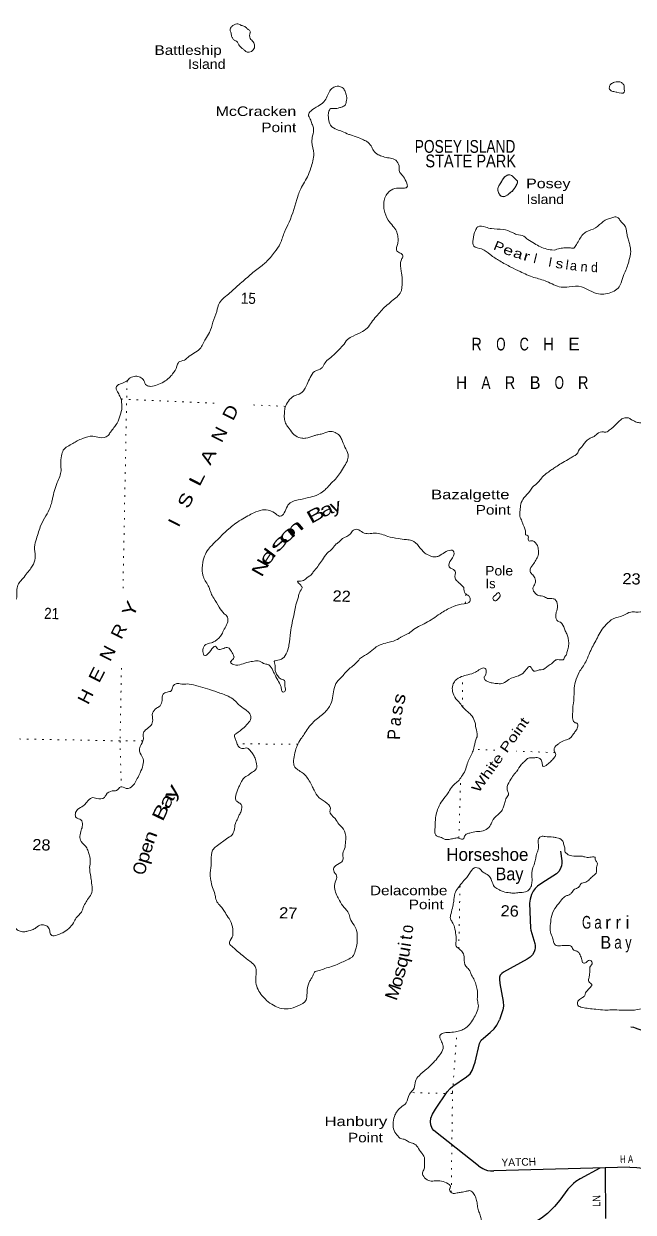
# Model space of a CAD drawing. Header units: feet. Extents: x -611393 to -485084, y 372822 to 560047.
# Drawn here: x -536465 to -526880, y 401297 to 419984 of the extents above; entities that cross this region are included whole.
import ezdxf
from ezdxf.enums import TextEntityAlignment as Align

# ---------------------------------------------------------------- set-up
doc = ezdxf.new("R2010")
doc.units = ezdxf.units.FT
doc.header["$LTSCALE"] = 80
doc.linetypes.add('DOT_DASHED', pattern=[7.7, 5, -1.2, 0.3, -1.2])
doc.linetypes.add('DOTTED', pattern=[1.5, 0.3, -1.2])
for name, color, linetype, lineweight in [('29', 7, 'Continuous', 25), ('39', 7, 'Continuous', 13), ('44', 7, 'DOT_DASHED', 13), ('7', 7, 'DOTTED', 13)]:
    doc.layers.add(name, color=color, linetype=linetype, lineweight=lineweight)
for name, color, linetype in [('30', 7, 'Continuous'), ('41', 7, 'Continuous'), ('42', 7, 'Continuous')]:
    doc.layers.add(name, color=color, linetype=linetype)

msp = doc.modelspace()

# ---------------------------------------------------------------- linework, layer by layer
at = {"layer": '29'}
for p, q in [((-529312.7, 402029.25), (-530016.02, 402581.51)), ((-526934.27, 402003.68), (-529072.44, 401946.98)), ((-527320.53, 401995.53), (-527316.96, 401200.68))]:
    msp.add_line(p, q, dxfattribs=at)
for points in [[(-528026.29, 406973.1), (-528002.33, 406825.01), (-528001.16, 406784.98), (-528007.03, 406742.66), (-528029.38, 406690.87), (-528051.72, 406655.6), (-528085.82, 406615.58), (-528316.28, 406469.7), (-528387.99, 406422.67), (-528424.45, 406389.7), (-528456.19, 406347.38), (-528480.89, 406290.88), (-528503.22, 406217.97), (-528509.11, 406159.13), (-528494.99, 405766.22), (-528490.29, 405730.91), (-528429.15, 405523.86), (-528424.44, 405490.93), (-528424.45, 405455.64), (-528429.14, 405422.7), (-528438.56, 405392.1), (-528464.42, 405345.05), (-528498.52, 405309.76), (-528546.73, 405274.46), (-528918.28, 405069.77), (-528946.5, 405048.59), (-528970.01, 405025.07), (-528984.13, 404992.12), (-528984.12, 404963.89), (-528979.42, 404893.3), (-528922.99, 404610.96), (-528920.63, 404535.67), (-528932.39, 404479.2), (-528984.13, 404323.91)], [(-530016.02, 402581.51), (-530043.52, 402615.74), (-530064.69, 402669.86), (-530069.39, 402719.27), (-530064.69, 402778.09), (-530036.47, 402836.91), (-529989.44, 402919.26), (-529806.01, 403192.19), (-529756.63, 403243.96), (-529716.65, 403276.9), (-529500.3, 403427.48), (-529446.2, 403472.18), (-529410.94, 403526.3), (-529363.91, 403658.06), (-529298.06, 403949.81), (-529269.83, 404001.58), (-529236.92, 404034.52), (-529128.75, 404123.93), (-529067.59, 404182.75), (-529025.28, 404236.86), (-528984.13, 404323.91)], [(-526635.81, 404085.85), (-526714.76, 404139.28), (-526753.57, 404159.28), (-526800.6, 404178.1), (-526845.28, 404193.4), (-526868.8, 404199.28), (-526918.18, 404207.51)], [(-526934.27, 402003.68), (-526824.11, 402000.49), (-526777.31, 401997.2), (-526730.05, 401986.37), (-526485.48, 401915.79), (-526391.41, 401892.26), (-526334.97, 401885.2), (-526269.12, 401889.91), (-526210.33, 401901.67), (-525942.24, 402009.9), (-525906.97, 402028.73), (-525883.45, 402049.9), (-525855.23, 402085.2), (-525770.57, 402240.49), (-525711.78, 402339.31), (-525695.32, 402362.84), (-525669.45, 402381.66), (-525615.36, 402414.6), (-525563.63, 402428.72), (-525518.95, 402431.07), (-525478.97, 402424.01), (-525406.07, 402393.43)], [(-529312.7, 402029.25), (-529273.35, 402000.48), (-529246.31, 401982.83), (-529213.39, 401967.54), (-529171.06, 401955.77), (-529122.85, 401948.71), (-529072.44, 401946.98)], [(-527404.13, 401987.54), (-527713.04, 401821.66), (-527781.24, 401779.3), (-527821.21, 401751.07), (-527905.87, 401661.66), (-528032.86, 401487.55), (-528117.52, 401386.37), (-528230.4, 401275.79), (-528324.46, 401202.85), (-528432.64, 401134.61)]]:
    msp.add_lwpolyline(points, dxfattribs=at)
at = {"layer": '39'}
for points in [[(-533211.07, 419861.81), (-533219.92, 419887.63), (-533211.24, 419917.8), (-533196.66, 419939.75), (-533153.66, 419969.21), (-533115.02, 419982.58), (-533054.79, 419965.15), (-533032.79, 419954.58), (-532976.68, 419933.19), (-532946.97, 419904.25), (-532909.23, 419873.13), (-532901.42, 419853.84)], [(-532901.42, 419853.84), (-532904.28, 419846.86), (-532913.85, 419798.52), (-532903.15, 419751.59), (-532879.64, 419726.56), (-532838.99, 419666.56), (-532838.77, 419607.79), (-532950.21, 419536.19), (-532993.75, 419567.91), (-533029.26, 419597.36), (-533082.1, 419655.7), (-533101.2, 419692.75), (-533130.9, 419713.92), (-533154.72, 419728.83), (-533184.05, 419762.14), (-533191.7, 419776.55), (-533203.99, 419837.72), (-533211.07, 419861.81)], [(-534925.67, 414025.6), (-534930.18, 414076.4), (-534943.4, 414107.19), (-534962.43, 414146.27), (-535002.77, 414216.39), (-535013.47, 414263.32), (-535004.83, 414281.3), (-534850.57, 414363.75), (-534790.28, 414416.64), (-534708.56, 414442.53), (-534634.14, 414428.11), (-534577.14, 414373.69), (-534534.9, 414299.46), (-534466.62, 414283.2), (-534368.79, 414306.58), (-534264.15, 414354.06), (-534179.3, 414416.33), (-534124.82, 414477.5), (-534056.36, 414599.03), (-534030.18, 414661.05), (-533938.05, 414696.76), (-533886.21, 414737.74), (-533695.92, 414873.81), (-533606.25, 415027.12), (-533546.43, 415130.68), (-533488.92, 415291.04), (-533431.09, 415461.53), (-533386.57, 415593.92), (-533223.95, 415751.1), (-533146.87, 415823.74), (-532970.23, 415976.43), (-532882.85, 416054.84), (-532717.06, 416183.55), (-532654.69, 416238.39), (-532522.57, 416390.42), (-532431.32, 416529.49), (-532365.1, 416709.86), (-532293.62, 416863.72), (-532155.72, 417270.89), (-532122.67, 417359.05), (-532004.68, 417578.37), (-531949.81, 417718.56), (-531918.16, 417827.02), (-531904.52, 417942.11), (-531933.24, 418127.38), (-531922.24, 418222.29), (-531910.37, 418345.54), (-531932.58, 418413.08), (-531958.71, 418484.8), (-531986.98, 418552.53), (-531950.76, 418612.22), (-531837.17, 418687.8), (-531746.06, 418755.96), (-531692.8, 418843.51), (-531651.67, 418931.42), (-531605.71, 418978.66), (-531536.25, 419000.87), (-531483.82, 418995.22), (-531432.32, 418959.21), (-531405.7, 418903.69), (-531390.95, 418856.64), (-531389.18, 418848.48), (-531391.97, 418757.38), (-531411.77, 418705.29), (-531467.34, 418674.55), (-531522.47, 418657.99), (-531593.46, 418652.04), (-531637.99, 418651.36), (-531670.17, 418591.55), (-531675.46, 418551.18), (-531671.25, 418490.26), (-531639.99, 418387.99), (-531538.89, 418320.08), (-531458.85, 418291.31), (-531355.04, 418245.61), (-531296.92, 418227.63), (-531178.91, 418183.52), (-531105.05, 418150.88), (-531067.21, 418131.5), (-531002.55, 418062.66), (-530966.32, 417990.64), (-530891.43, 417925.55), (-530813.47, 417894.82), (-530719.03, 417873.71), (-530634.75, 417850.89), (-530595.26, 417819.3), (-530559.65, 417727.03), (-530555.57, 417662.06), (-530511, 417597.89), (-530451.19, 417502.86), (-530439.77, 417413.35), (-530488.78, 417398.63), (-530602.09, 417398.01), (-530710.71, 417352.68), (-530765.31, 417287.46), (-530798.11, 417207.4), (-530803.54, 417096.12)], [(-527138.69, 418909.97), (-527150.82, 418910.33), (-527185, 418917.45), (-527215.19, 418922.42), (-527234.91, 418939.23), (-527250.58, 418955.92), (-527255.47, 418994.57), (-527234.08, 419032.42), (-527174.41, 419065.06), (-527123.63, 419071.62), (-527063.3, 419059.66), (-527029.99, 419024.2), (-527019.91, 418957.02), (-527023.42, 418908.49), (-527138.69, 418909.97)], [(-528788.83, 417349.07), (-528849, 417300.23), (-528896.42, 417271.27), (-528953.02, 417272.99), (-528992.14, 417316.73), (-529008.41, 417380.05), (-528992.52, 417436.3), (-528954.22, 417497.96), (-528903.29, 417575.44), (-528874.37, 417594.83), (-528847.72, 417606.18), (-528767.62, 417579.43), (-528744.17, 417552.38), (-528701.06, 417506.49), (-528719.09, 417446.24), (-528765.92, 417370.66), (-528785.82, 417346.32)], [(-530803.54, 417096.12), (-530796.57, 417059.43), (-530732.75, 416897.41), (-530658.73, 416803.98), (-530602.47, 416725.26), (-530584.55, 416649.74), (-530576.99, 416566.43), (-530584.23, 416528.15), (-530595.91, 416410.98), (-530542.33, 416376.93), (-530502.96, 416341.28), (-530516.64, 416291.04), (-530538.77, 416228.89), (-530537.21, 416147.79), (-530523.52, 416066.32), (-530511.75, 415922.09), (-530517.9, 415853.38), (-530525.83, 415792.83), (-530574.86, 415711.23), (-530657.88, 415642.83), (-530747.34, 415562.46), (-530830.54, 415487.98), (-530901.93, 415403.02), (-530979.57, 415312.16), (-531045.08, 415220.93), (-531136.37, 415146.7), (-531286.28, 415074.25), (-531372.97, 415018.11), (-531446.63, 414925.11), (-531526.05, 414842.41), (-531613.67, 414755.91), (-531698.71, 414687.56), (-531749.58, 414612.1), (-531777.09, 414572.41), (-531890.06, 414517.08), (-531959.74, 414421.92), (-532009.51, 414316.04), (-532050.34, 414238.24), (-532131.58, 414161.68), (-532211.34, 414133.71), (-532302.95, 414049.35), (-532352.29, 413957.63), (-532364.87, 413876.96), (-532365.89, 413777.7), (-532347.85, 413706.23), (-532303.47, 413635.98), (-532270.41, 413592.43), (-532188.18, 413502.8), (-532090.13, 413467.4), (-532029.43, 413467.58), (-531904.9, 413504.33), (-531857.91, 413519.12), (-531788.69, 413533.23), (-531666.11, 413572.06), (-531569.4, 413558.99), (-531500.15, 413508.26), (-531463.6, 413446.36), (-531414.58, 413329.37), (-531365.63, 413210.35), (-531372.21, 413127.47), (-531419.66, 413031.64), (-531483.52, 412928.21), (-531544.68, 412846.98), (-531628.32, 412758.33), (-531711.9, 412671.71), (-531741.07, 412644.22), (-531866.78, 412569.01), (-531985.19, 412534.1), (-532028.01, 412523.24), (-532188.93, 412487.6), (-532275, 412451.71), (-532319.12, 412398.34), (-532368.84, 412294.47), (-532431.21, 412239.63), (-532500.84, 412278.21), (-532596.37, 412329.75), (-532709.38, 412339.25), (-532848.31, 412294.84), (-532938.8, 412246.92), (-533153.29, 412113.61), (-533242.5, 412041.34), (-533354.99, 411935.33), (-533421.84, 411866.44), (-533542.86, 411746.5), (-533608.74, 411643.13), (-533649.09, 411514.66), (-533652.47, 411338.47), (-533639.87, 411287.43), (-533555.71, 411128.84), (-533520.22, 411032.52), (-533478.11, 410954.24), (-533393.45, 410811.85), (-533311.66, 410708.05), (-533262.68, 410655.91), (-533263.69, 410556.64), (-533313.1, 410462.9), (-533349.88, 410384.99)], [(-528125.28, 416423.13), (-528033.39, 416450.74), (-527950.15, 416460.37), (-527865.19, 416459.82), (-527814.66, 416458.29), (-527772.5, 416513.75), (-527723.47, 416595.34), (-527672.6, 416670.8), (-527620.77, 416711.78), (-527473.19, 416774.17), (-527408.86, 416826.93), (-527286.94, 416910.37), (-527215.39, 416934.54), (-527152.29, 416946.81), (-527108.51, 416923.19), (-527069.63, 416871.35), (-527020.59, 416821.23), (-526978.19, 416686.2), (-526966.09, 416618.96), (-526944.07, 416545.34), (-526927.98, 416475.96), (-526919.99, 416406.82), (-526946.81, 416257.68), (-526955.95, 416223.51), (-526987.1, 416131.24), (-527026.27, 416041.24), (-527070.67, 415912.9), (-527117.8, 415827.19), (-527206.57, 415769.1), (-527424.03, 415737.2), (-527568.07, 415790.2), (-527693.74, 415848.73), (-527889.98, 415848.6), (-528015.61, 415842.28), (-528241.41, 415934.24), (-528443.82, 415997.13), (-528655.53, 416086.63), (-528803.06, 416157.98), (-528978.14, 416254.48), (-529128.84, 416354.3), (-529263.69, 416443.5), (-529387.76, 416487.79), (-529396.67, 416593.43), (-529361.95, 416736.25), (-529325.91, 416789.87), (-529200.59, 416786.07), (-529110.25, 416763.06), (-528926.51, 416751.41), (-528784.3, 416704.54), (-528712.46, 416671.96), (-528598.06, 416642.15), (-528536.89, 416591.66), (-528433.58, 416529.75), (-528339.53, 416475.19), (-528133.55, 416423.69)], [(-536414.24, 405718), (-536448.98, 405706.89), (-536523.52, 405717.26), (-536551.57, 405726.22), (-536608.14, 405794.81), (-536660.97, 405853.15), (-536738.69, 405891.98), (-536788.72, 405909.71), (-536887.02, 405937.01), (-536963.02, 405965.66), (-537031.78, 406032.59), (-537072.8, 406080.44), (-537113.08, 406152.59), (-537151.4, 406222.65), (-537193.32, 406307), (-537262.02, 406375.96), (-537346.02, 406473.75), (-537414.47, 406550.8), (-537467.8, 406592.95), (-537514.21, 406663.26), (-537541.42, 406765.4), (-537561.55, 406834.91), (-537556.99, 406917.85), (-537557.31, 407039.45), (-537599.27, 407188.65), (-537642.53, 407295.33), (-537681.57, 407407.97), (-537697.47, 407483.43), (-537694.08, 407527.9), (-537680.47, 407576.12), (-537669, 407620.36), (-537606.68, 407673.18), (-537593.81, 407697.1), (-537576.03, 407749.25), (-537598.18, 407818.82), (-537626.57, 407882.5), (-537633.23, 407929.31), (-537630.6, 408081.21), (-537628.93, 408135.87), (-537624.3, 408220.84), (-537623.93, 408232.98), (-537647.29, 408328.93), (-537669.66, 408457.27), (-537663.36, 408596.9), (-537631.23, 408853.28), (-537626.95, 408992.97), (-537623.36, 409110.39), (-537639.69, 409171.68), (-537665.69, 409247.45), (-537673.69, 409316.59), (-537658.03, 409431.61), (-537622.34, 409539.96), (-537553.32, 409679.71), (-537505.25, 409795.78), (-537454.92, 409919.89), (-537452.77, 409923.88), (-537334.75, 410078.35), (-537236.79, 410105.78), (-537164.19, 410164.37), (-537103.78, 410221.3), (-536917.74, 410416.26), (-536838.74, 410551.66), (-536804.64, 410674.24), (-536794.01, 410757), (-536745.26, 410895.34), (-536594.51, 410929.26), (-536570.62, 411114.97), (-536479.11, 411262.14), (-536409.62, 411351.22), (-536352.81, 411422.45), (-536312.43, 411486.06), (-536284.2, 411614.9), (-536296.03, 411757.1), (-536265.79, 411885.87), (-536194.53, 412098.51), (-536117.18, 412246.11), (-536050.37, 412379.85), (-536025.59, 412462.18), (-536011.6, 412522.55), (-535981.48, 412647.27), (-535937.27, 412769.54), (-535899.93, 412865.68), (-535878.95, 412956.23), (-535883.81, 413061.75), (-535871.7, 413193.09), (-535842.75, 413279.35), (-535693.87, 413384.26), (-535623.79, 413426.71), (-535537.72, 413462.6), (-535378.75, 413500.33), (-535274.27, 413476.9), (-535139.75, 413509.29), (-535099.61, 413564.81), (-534998.25, 413703.58), (-534947.79, 413831.74), (-534921.96, 413948.48), (-534925.67, 414025.6)], [(-525810.1, 413011.36), (-525840.86, 412998.1), (-525869.59, 412984.79), (-525895.27, 412938.96), (-525918.93, 412893.08), (-525943.12, 412895.84), (-525981.4, 412901.05), (-526018.96, 412863.69), (-526049.8, 412781.54), (-526072.78, 412757.92), (-526078.7, 412829.03), (-526078.67, 412895.9), (-526068.35, 412968.53), (-526065.09, 413008.96), (-526068.92, 413082.03), (-526071.48, 413130.74), (-526064.36, 413164.97), (-526044.74, 413210.98), (-526031, 413263.25), (-526009.8, 413295.03), (-525983.96, 413280.06), (-525984.58, 413259.82), (-525988.46, 413199.14), (-525987.68, 413158.59), (-525986.77, 413122.09), (-525974.77, 413117.67), (-525935.37, 413148.9), (-525934.87, 413165.1), (-525929.59, 413205.46), (-525930.68, 413235.89), (-525953.82, 413273.07), (-525975, 413308.16), (-525982.59, 413324.6), (-526000.94, 413385.95), (-526019.85, 413429.08), (-526062.21, 413499.26), (-526074.63, 413556.38), (-526077.49, 413594.97), (-526097.08, 413615.82), (-526110.36, 413644.6), (-526125.91, 413665.33), (-526149.73, 413680.24), (-526175.02, 413713.43), (-526227.2, 413727.17), (-526357.68, 413694.66), (-526441.23, 413674.9), (-526506.1, 413670.79), (-526573.36, 413654.59), (-526675.82, 413677.97), (-526723.59, 413703.73), (-526782.08, 413709.56), (-526844.24, 413727.66), (-526911.97, 413762.14), (-526955.76, 413785.76), (-527014.38, 413787.54), (-527069.76, 413762.87), (-527094.63, 413743.36), (-527142.73, 413692.14), (-527257.07, 413592.26), (-527328.8, 413562.02), (-527344.85, 413566.56), (-527448.99, 413535.27), (-527513.2, 413486.56), (-527537.76, 413477.17), (-527601.78, 413434.53), (-527632.91, 413409.13), (-527670.97, 413355.58), (-527738.31, 413270.49), (-527770.43, 413212.7), (-527819.87, 413183.8), (-527873.42, 413153), (-527988.84, 413083.56), (-528077.49, 413029.51), (-528145.68, 412982.94), (-528174.6, 412963.56), (-528322.01, 412840.37), (-528374.59, 412775.09), (-528461.97, 412696.69), (-528506.27, 412637.24), (-528598.62, 412528.59), (-528648.08, 412432.83), (-528659.33, 412329.82), (-528665.36, 412265.16), (-528662.06, 412240.74), (-528630.06, 412162.77), (-528609.5, 412107.43), (-528573.16, 411972.59), (-528571.89, 411948.23), (-528535.88, 411934.98), (-528531.42, 411882.16), (-528522.19, 411853.51), (-528467.49, 411855.9), (-528459.46, 411853.64), (-528386.85, 411780.51), (-528371.08, 411701), (-528368.71, 411646.22), (-528403.4, 411570.27)], [(-533349.88, 410384.99), (-533452.27, 410278.67), (-533513.77, 410252.17), (-533622.39, 410206.83), (-533647.48, 410114.38), (-533619.14, 410048.68), (-533592.55, 410058), (-533440.85, 410189.16), (-533417.52, 410158.06), (-533320.25, 410163.21), (-533251.16, 410173.28), (-533200.34, 410114.99), (-533160.31, 410034.75), (-533158.48, 410028.62), (-533190.41, 409976.9), (-533213.51, 409949.23), (-533166.24, 409907.27), (-533038.59, 409913.53), (-532932.37, 409946.78), (-532842.88, 409962.3), (-532757.86, 409963.77), (-532672.25, 409918.62), (-532639.97, 409915.61), (-532590.3, 409885.74), (-532536.56, 409790.89), (-532498.43, 409714.76), (-532444.81, 409615.86), (-532414.89, 409535.93), (-532400.33, 409482.8), (-532368.12, 409477.77), (-532350.52, 409523.84), (-532357.24, 409568.63), (-532359.8, 409617.34), (-532366.64, 409658.07), (-532398.61, 409671.2), (-532459.97, 409715.62), (-532496.57, 409775.49), (-532513.21, 409826.66), (-532514.53, 409915.86), (-532525.48, 409954.69), (-532443.69, 409982.61), (-532352.65, 410048.74), (-532302.25, 410174.87), (-532294.95, 410215.18), (-532268.6, 410414.99), (-532243.86, 410562.17), (-532212.93, 410713.21), (-532193.54, 410817.99), (-532155.33, 410942.47), (-532137.12, 411008.79), (-532104.5, 411082.77), (-532087.09, 411122.77), (-532100.62, 411143.45), (-532141.7, 411189.28), (-532161.17, 411214.18), (-532142.79, 411219.7), (-532110.39, 411220.75), (-532067.64, 411229.58), (-532001.34, 411280.26), (-531951.72, 411315.23), (-531911.76, 411364.67), (-531840.31, 411451.67), (-531829.65, 411469.58), (-531768.36, 411554.85), (-531694.33, 411660.01), (-531648.69, 411697.12), (-531575.52, 411773.93), (-531550.28, 411805.59), (-531525.46, 411823.07), (-531450.59, 411889.7), (-531326.89, 411964.97), (-531280.63, 412022.33), (-531221.58, 412034.73), (-531132.05, 411985.4), (-531037.54, 411966.32), (-530946.28, 411973.68), (-530837.5, 411958.23), (-530739.45, 411922.83), (-530578.56, 411891.6), (-530447.61, 411873.44), (-530363.02, 411860.74), (-530250.6, 411766.14), (-530158.7, 411662.04), (-530073.09, 411616.88), (-529990.65, 411600.2), (-529939.63, 411614.86), (-529746.65, 411706.27), (-529712.48, 411699.15), (-529722.01, 411585.97), (-529745.24, 411554.25), (-529776.88, 411445.78), (-529719.32, 411409.59), (-529681.91, 411376.03), (-529681.22, 411266.58), (-529640.38, 411212.66), (-529626.6, 411200.08), (-529544.01, 411122.6)], [(-528403.4, 411570.27), (-528444.1, 411496.52), (-528499.32, 411411.07), (-528496.89, 411358.31), (-528447.97, 411304.13), (-528417.8, 411232.3), (-528425.54, 411177.82), (-528444.72, 411145.98), (-528458.15, 411103.83), (-528419.96, 411029.72), (-528350.46, 410987.09), (-528303.97, 410985.67), (-528244.2, 410955.49), (-528173.7, 410945.25), (-528113.31, 410935.31), (-528071.82, 410836.78), (-528089.26, 410729.91), (-528099.01, 410675.5), (-528065.24, 410589.36), (-528023.22, 410573.9), (-527961.71, 410468.69), (-527933.19, 410409.06), (-527908.83, 410345.5), (-527896.79, 410276.24), (-527899.52, 410187.16), (-527920, 410112.81), (-527935.83, 410058.57), (-527959.18, 410022.81), (-527970.21, 409992.75), (-528045.31, 409984.89), (-528108.34, 409974.65), (-528150.01, 409935.39), (-528220.28, 409886.86), (-528327.37, 409825.26), (-528357.75, 409824.16), (-528443.33, 409804.47), (-528501.8, 409877.16), (-528565.94, 409830.48), (-528622.56, 409765.32), (-528684.26, 409732.75), (-528833.73, 409674.47), (-528926.61, 409614.47), (-529007.71, 409608.82), (-529096.4, 409619.62), (-529158.56, 409637.72), (-529204.37, 409661.4), (-529225.3, 409704.59), (-529203.91, 409742.44), (-529192.75, 409776.55), (-529191.63, 409812.99), (-529216.67, 409854.28), (-529286.01, 409836.12), (-529360.26, 409789.74), (-529482.96, 409746.86), (-529580.92, 409719.43), (-529677.96, 409655.51), (-529716.58, 409583.73), (-529721.64, 409484.59), (-529668.45, 409371.52), (-529607.84, 409302.81), (-529549.43, 409228.09), (-529459, 409142.26), (-529413.87, 409096.31), (-529366.5, 408991.53), (-529359.22, 408964.97)], [(-529544.01, 411122.6), (-529522.67, 411026.71), (-529481.02, 410999.11), (-529447.72, 410963.65), (-529451.66, 410900.95), (-529539.75, 410865.12), (-529709.01, 410821.62), (-529889.98, 410725.8), (-530112.99, 410578.56), (-530228.04, 410521.26), (-530333.17, 410457.58), (-530409.82, 410399.11)], [(-529077.02, 410978.74), (-529037.62, 411009.97), (-528998.29, 411039.17), (-528975.03, 411006.04), (-529007.52, 410936.1), (-529054.81, 410911.19), (-529086.1, 410946.59), (-529077.02, 410978.74)], [(-529359.22, 408964.97), (-529354.77, 408912.15), (-529332.28, 408787.85), (-529356.5, 408723.74), (-529386.8, 408592.95), (-529415.44, 408516.81), (-529489.37, 408348.84), (-529522.91, 408244.49), (-529580.52, 408146.94), (-529633.29, 408075.59), (-529693.52, 408024.74), (-529771.41, 407925.78), (-529813.88, 407860.2), (-529900.41, 407743.27), (-529956.49, 407629.47), (-529984.04, 407522.9), (-529992.7, 407438.06), (-529998.38, 407318.67), (-529996.51, 407247.69), (-529965.29, 407210.27), (-529915.13, 407196.59), (-529881.2, 407181.37), (-529835.39, 407157.69), (-529776.65, 407159.96), (-529703.39, 407173.95), (-529640.42, 407182.17), (-529582.3, 407164.2), (-529545.55, 407175.24), (-529536.72, 407199.29), (-529505.1, 407240.88), (-529451.92, 407259.53), (-529343.99, 407282.6), (-529240.47, 407293.65), (-529193.24, 407316.53), (-529122.22, 407389.35), (-529100.4, 407441.37), (-529010.2, 407546.03), (-528991.51, 407561.68), (-528943.16, 407621), (-528921.4, 407671), (-528899.14, 407737.2), (-528874.55, 407813.45), (-528840.22, 407877.26), (-528855.03, 407922.29), (-528861, 407991.37), (-528804.92, 408105.17), (-528745.59, 408192.53), (-528718.33, 408224.12), (-528635.84, 408341.18), (-528579.59, 408394.18), (-528527.69, 408437.19), (-528460.81, 408441.24), (-528391.9, 408445.22), (-528335.92, 408423.26), (-528313.53, 408361.79), (-528298.97, 408308.66), (-528233.42, 408335.04), (-528175.21, 408385.96), (-528127.05, 408439.21), (-528099.1, 408493.08), (-528121.62, 408550.5), (-528122.4, 408591.05), (-528057.51, 408662.03), (-528016.21, 408689.15), (-527930.08, 408727.06), (-527901.47, 408736.33), (-527858.03, 408767.43), (-527805.33, 408836.75), (-527769.36, 408888.35), (-527756.05, 408926.45), (-527758.54, 408977.18), (-527804.35, 409000.86), (-527834.58, 409070.68), (-527831.85, 409159.76), (-527824.09, 409281.1), (-527821.64, 409295.21), (-527809.25, 409501.53), (-527788.8, 409640.73), (-527729.7, 409786.86), (-527627.59, 409949.93), (-527575.3, 410071.95), (-527549.25, 410129.92), (-527443.94, 410331.39), (-527385.96, 410441.09), (-527306.17, 410535.93), (-527194.11, 410627.77), (-527038.76, 410679.79), (-526915.68, 410734.82), (-526840.83, 410734.58), (-526691.01, 410738.14), (-526563.14, 410685.62), (-526547.59, 410664.89), (-526481.88, 410630.47), (-526418.62, 410581.95), (-526379.87, 410526.06), (-526327.28, 410459.62), (-526323.37, 410455.45)], [(-530409.82, 410399.11), (-530448.84, 410380.03), (-530533.02, 410340.03), (-530568.12, 410316.78), (-530742.04, 410253.16), (-530858.37, 410220.22), (-530940.7, 410174.08), (-531044.56, 410086.05), (-531168.25, 410010.77), (-531224.81, 409947.64), (-531364.14, 409824.21), (-531431.05, 409753.29), (-531483.45, 409694.09), (-531537.8, 409636.97), (-531586.11, 409512.8), (-531608.27, 409383.79), (-531656.83, 409251.52), (-531713.82, 409174.22), (-531865.47, 409045.08), (-531944.69, 408968.45), (-531993.04, 408909.13), (-532054.64, 408813.73), (-532105.5, 408738.27), (-532167.47, 408630.73), (-532185.13, 408582.63), (-532213.23, 408457.85), (-532218.72, 408344.54), (-532200, 408295.34), (-532152.73, 408253.37), (-532079.37, 408204.54), (-532030.2, 408158.47), (-531929.93, 407997.37), (-531899.57, 407931.6), (-531818.15, 407815.65), (-531643.97, 407623.94), (-531650.59, 407605.9), (-531567.27, 407485.84), (-531511.2, 407401.06), (-531456.27, 407344.68), (-531403.21, 407227.56), (-531398.76, 407174.74), (-531407.37, 407091.92), (-531411.13, 407035.3), (-531448.46, 406939.16), (-531443.04, 406851.86), (-531477.12, 406796.16), (-531580.36, 406728.37), (-531590.3, 406667.88), (-531544.27, 406585.43), (-531565.44, 406488.8), (-531572.89, 406377.58), (-531543.53, 406279.42), (-531499.46, 406199.05), (-531427.96, 406089.48), (-531384.92, 406041.57), (-531341.03, 405955.13), (-531332.16, 405914.33), (-531270.58, 405811.15), (-531230.74, 405724.83), (-531220.93, 405582.68), (-531232.37, 405473.61), (-531252.67, 405405.32), (-531293.8, 405317.41), (-531333.07, 405290.23), (-531421.41, 405246.31), (-531503.5, 405208.27), (-531626.39, 405159.32), (-531730.47, 405130.05), (-531820.52, 405096.31), (-531894.09, 405072.2), (-531911.63, 405028.15), (-531935.29, 404982.26), (-531965.07, 404934.53), (-532005.86, 404791.9), (-532013.06, 404688.77), (-532024.84, 404634.41), (-532155.16, 404541.1), (-532304.26, 404494.97), (-532437.42, 404507.11), (-532537.24, 404550.67), (-532646.12, 404628.95), (-532718.61, 404706.13), (-532780.5, 404799.19), (-532813.59, 404907.6), (-532811.71, 405035.2), (-532814.67, 405136.61), (-532870.93, 405215.32), (-532946.13, 405270.29), (-533009.26, 405322.87), (-533088.31, 405384.03), (-533176.85, 405465.75), (-533229.75, 405522.06), (-533186.22, 405622.06), (-533175.35, 405712.92), (-533201.45, 405851.51), (-533249.5, 405934.02), (-533309.43, 406025)], [(-533309.43, 406025), (-533348, 406086.96), (-533400.9, 406143.28), (-533443.01, 406221.56), (-533458.84, 406299.04), (-533496.11, 406403.52), (-533524.91, 406519.9), (-533532.79, 406593.09), (-533519.93, 406748.73), (-533515.24, 406835.72), (-533494.29, 406991.12), (-533439.88, 407050.26), (-533357.17, 407108.54), (-533276.42, 407168.91), (-533189.54, 407231.12), (-533157.05, 407301.05), (-533137.59, 407407.86), (-533100.69, 407489.82), (-533074.76, 407543.75), (-533046.69, 407601.66), (-533047.44, 407709.08), (-533094.96, 407742.95), (-533130.29, 407778.47), (-533125.29, 407875.58), (-533081.52, 407983.68), (-533044.86, 408057.54), (-533016.97, 408109.38), (-532952.76, 408158.1), (-532872.14, 408214.41), (-532807.74, 408269.2), (-532808.62, 408372.57), (-532834.44, 408454.41), (-532867.19, 408508.09), (-532921.8, 408574.59), (-532947.45, 408595.63), (-533024.57, 408587.84), (-533070.63, 408603.42), (-533107.48, 408655.2), (-533124.18, 408704.34), (-533146.7, 408761.77), (-533151.84, 408792.32), (-533095.65, 408843.3), (-533033.46, 408892.07), (-532994.07, 408923.3), (-532956.38, 408964.71), (-532899.39, 409042.01), (-532910.68, 409135.56), (-532973.57, 409196.24), (-532989.43, 409206.85), (-533086.3, 409280.71), (-533155, 409349.67), (-533252.24, 409411.39), (-533424.27, 409475.37), (-533576.46, 409526.6), (-533720.81, 409569.48), (-533760.93, 409580.83), (-533895.8, 409603.16), (-533980.81, 409601.69), (-534025.03, 409611.13), (-534084.02, 409600.77), (-534119.56, 409563.34), (-534145.92, 409495.25), (-534211.22, 409476.96), (-534270.96, 409442.3), (-534290.1, 409345.62), (-534321.01, 409261.45), (-534376.82, 409222.61), (-534439.88, 409145.5), (-534437.29, 409031.94), (-534461.88, 408955.68), (-534549.13, 408881.33), (-534587.55, 408815.62), (-534583.85, 408738.51), (-534631.91, 408622.44), (-534644.31, 408547.84), (-534587.27, 408428.58), (-534590.43, 408325.33), (-534634.52, 408207.11), (-534679.75, 408117.29), (-534791.41, 407972.75), (-534852.48, 407960.42), (-534940.67, 407987.42), (-535005.19, 407928.58), (-535074.22, 407920.54), (-535169.06, 407862.63), (-535196.76, 407816.87), (-535318.54, 407804.35), (-535395.1, 407814.78), (-535474.14, 407744.23), (-535528.49, 407687.11), (-535619.28, 407629.08), (-535653.73, 407561.22), (-535641.38, 407502.08), (-535567.59, 407467.42), (-535541.83, 407383.56), (-535560.42, 407305.09), (-535585.63, 407208.59)], [(-535585.63, 407208.59), (-535561.77, 407128.84), (-535473.92, 407024.85), (-535447.73, 406955.16), (-535427.6, 406885.65), (-535420.72, 406780.07), (-535428.58, 406721.54), (-535410.94, 406571.06), (-535406.05, 406532.41), (-535403.08, 406299.28), (-535460.38, 406211.86), (-535481.58, 406180.08), (-535530.93, 406088.36), (-535559.43, 406016.28), (-535639.09, 405925.48), (-535683.96, 405847.82), (-535757.49, 405758.86), (-535852.58, 405692.85), (-535936.63, 405656.9), (-536025.94, 405647.45), (-536052.56, 405702.97), (-536061.55, 405739.72), (-536098.28, 405795.55), (-536138.27, 405810.94), (-536192.72, 405816.65), (-536273.04, 405770.45), (-536334.73, 405737.88), (-536448.98, 405706.89)], [(-527688.7, 406898.01), (-527926.28, 406935.62), (-527953.59, 406968.87), (-527957.85, 407027.76), (-527974.12, 407091.08), (-527996.76, 407144.45), (-528080.48, 407185.49), (-528136.82, 407195.31), (-528266.06, 407203.28), (-528324.62, 407207.09), (-528368.3, 407167.88), (-528371.09, 407076.78), (-528373.39, 407001.87), (-528402.08, 406923.72), (-528413.99, 406865.31), (-528432.64, 406784.82), (-528463.79, 406692.55), (-528475.88, 406628.08), (-528473.45, 406575.32), (-528471.51, 406506.36), (-528481.89, 406431.7), (-528526.57, 406360.1), (-528575.95, 406333.23), (-528677.39, 406324.15), (-528756.59, 406314.4), (-528823.17, 406320.47), (-528923.79, 406337.71), (-528985.65, 406365.93), (-529055.15, 406408.57), (-529089.86, 406464.33), (-529127.43, 406558.69), (-529198.4, 406619.61), (-529252.04, 406651.63), (-529291.17, 406695.37), (-529375.63, 406712.12), (-529453.2, 406623.29), (-529497.57, 406561.82), (-529558.3, 406494.76), (-529632.02, 406399.73), (-529685.4, 406308.14), (-529703.33, 406185.07), (-529717.82, 406108.51), (-529745.67, 405991.82), (-529754.28, 405909), (-529727.47, 405859.56), (-529691.48, 405779.44), (-529668.93, 405657.17), (-529665.84, 405559.81), (-529662.25, 405478.64), (-529609.11, 405430.42), (-529558.1, 405378.22), (-529538.54, 405290.49), (-529513.96, 405168.16), (-529464.98, 405116.01), (-529421.22, 405025.52), (-529400.1, 404988.41), (-529362.28, 404902.15), (-529338.42, 404822.4), (-529329.46, 404718.78), (-529330.22, 404627.61), (-529314.58, 404544.06), (-529344.32, 404431.48), (-529393.67, 404339.77), (-529457.22, 404246.45), (-529529.89, 404185.84), (-529591.52, 404155.29), (-529677.15, 404133.57), (-529784.65, 404124.68), (-529867.9, 404115.04), (-529919.67, 404076.09), (-529901.87, 403996.52), (-529873.72, 403924.74), (-529871.36, 403869.96), (-529920.88, 403772.17), (-530002.88, 403671.31), (-530128, 403549.47), (-530248.58, 403443.7), (-530305.82, 403358.31), (-530325.4, 403247.45), (-530399.12, 403152.42), (-530451.85, 403016.23), (-530534.93, 402945.8), (-530603.93, 402872.91), (-530634.39, 402802.92), (-530656.18, 402686.05), (-530641.15, 402582.24), (-530579.2, 402491.2), (-530537.75, 402457.52), (-530497.57, 402448.2), (-530447.66, 402426.42), (-530387.95, 402394.21), (-530319.91, 402369.86), (-530255.38, 402296.97), (-530189.45, 402203.79), (-530162.57, 402156.36), (-530162.17, 402103.67), (-530162.13, 402038.82)], [(-526481.68, 404295.97), (-526553.95, 404314.38), (-526624.92, 404375.3), (-526662.24, 404477.75), (-526722.32, 404497.81), (-526838.22, 404479.04), (-526919.32, 404473.39), (-526982.04, 404473.27), (-527139.7, 404478.06), (-527222.63, 404478.55), (-527325.9, 404475.6), (-527467.08, 404490.02), (-527578.06, 404499.46), (-527680.65, 404518.79), (-527750.46, 404551.3), (-527737.88, 404631.98), (-527706.88, 404653.33), (-527675.94, 404672.65), (-527638.5, 404705.96), (-527629.18, 404746.21), (-527610.12, 404774), (-527566.18, 404821.3), (-527532.1, 404877), (-527579.25, 404923.02), (-527573.1, 404991.73), (-527565.36, 405046.2), (-527559.95, 405090.62), (-527560.18, 405149.39), (-527523.52, 405223.26), (-527573, 405259.21), (-527620.67, 405222.15), (-527667.34, 405217.49), (-527688.09, 405266.75), (-527716.05, 405344.6), (-527764.85, 405402.82), (-527812.92, 405418.47), (-527851.67, 405474.36), (-527921.92, 405492.7), (-528021.21, 405487.61), (-528107.81, 405500.37), (-528148.93, 405611.04), (-528180.63, 405699.14), (-528180.39, 405838.95), (-528169.64, 405925.76), (-528112.56, 406071.95), (-528034.61, 406172.93), (-528003.05, 406212.5), (-527944.78, 406265.45), (-527897.67, 406284.28), (-527854.24, 406315.38), (-527805.89, 406374.71), (-527742.24, 406405.2), (-527702.16, 406458.7), (-527626.38, 406488.82), (-527566.34, 406533.6), (-527510.15, 406584.58), (-527464.25, 406629.8), (-527457.55, 406716.73), (-527445.14, 406791.33), (-527474.22, 406832.74), (-527482.84, 406881.63), (-527519.1, 406886.79), (-527561.86, 406877.95), (-527642.58, 406884.46), (-527688.7, 406898.01)], [(-525592.89, 402268.96), (-525527.28, 402297.36), (-525465.12, 402279.26), (-525451.18, 402205.89), (-525439.7, 402118.41), (-525420.69, 402012.46), (-525413.99, 401900.8), (-525482.89, 401765.1), (-525632.79, 401560.93), (-525693.88, 401481.73), (-525755.97, 401370.14), (-525763.43, 401258.91), (-525768.92, 401145.6), (-525754.76, 401013.45), (-525753.26, 400930.33), (-525752.97, 400873.58), (-525780.21, 400777.14), (-525843.57, 400689.9), (-525941.96, 400648.31), (-526063.34, 400516.22), (-526095.92, 400377.39), (-526164.1, 400199.11), (-526199.07, 400048.19), (-526235.87, 399903.41), (-526255.05, 399739.85), (-526293.44, 399609.3), (-526296.39, 399579), (-526309.1, 399494.27), (-526328.25, 399397.59), (-526342.79, 399319), (-526293.22, 399220.23), (-526270.95, 399154.71), (-526261.42, 399069.31), (-526287.07, 398958.64), (-526347.07, 398849.01), (-526406.68, 398818.4), (-526519.62, 398829.93), (-526627.9, 398861.58), (-526721.6, 398906.98), (-526825.03, 398964.83), (-526953.59, 398995.08), (-527113.83, 398981.7), (-527367.66, 398950.91), (-527506.1, 398922.68), (-527630.64, 398885.94), (-527774.71, 398872.07), (-527855.25, 398884.65), (-527957.34, 398920.17), (-528040.99, 398963.23), (-528185.81, 399056.79), (-528293.91, 399094.52), (-528406.48, 399118.2), (-528523.15, 399139.98), (-528661.82, 399170.53), (-528794.85, 399186.72), (-528853.03, 399202.67), (-528878.07, 399243.96), (-528914.67, 399303.84), (-528953.36, 399361.75), (-529009.4, 399381.69), (-529117.55, 399417.39), (-529163.05, 399451.2), (-529226, 399509.85), (-529279.8, 399602.67), (-529301.39, 399690.46), (-529341.17, 399778.8), (-529420.94, 399882.54), (-529513.15, 399976.52), (-529597.96, 400048), (-529682.58, 400125.54), (-529757.87, 400243.33), (-529805.92, 400325.84), (-529860.59, 400390.32), (-529940.08, 400437.31), (-530031.76, 400482.65), (-530108.5, 400487), (-530176.44, 400448.54), (-530228.81, 400456.21), (-530284.41, 400490.32), (-530403.72, 400360.2), (-530485.71, 400259.34), (-530572.43, 400136.33), (-530634.64, 400020.69), (-530684.01, 399862.1), (-530741, 399784.81), (-530731.7, 399758.18), (-530738.35, 399673.27), (-530804.33, 399632.72), (-530905.05, 399581.07), (-530875.19, 399499.1), (-530841.28, 399417.02), (-530919.95, 399358.62), (-531047.63, 399285.49), (-531125.18, 399263.52), (-531188.98, 399162.11), (-531232.85, 399116.84), (-531268.11, 399022.67)], [(-530162.13, 402038.82), (-530166.01, 401978.15), (-530196.17, 401918.27), (-530160.12, 401840.17), (-530078.67, 401791.09), (-530032.25, 401787.66), (-529943.13, 401791.03), (-529892.72, 401785.45), (-529760.33, 401682.14), (-529766.71, 401672.2), (-529732.49, 401600.24), (-529649.56, 401599.75), (-529584.45, 401611.96), (-529505.12, 401625.76), (-529454.22, 401636.37), (-529402.47, 401608.46), (-529379.14, 401577.36), (-529349.04, 401503.49), (-529333.26, 401423.99), (-529317.68, 401338.4), (-529293.51, 401268.77), (-529273.57, 401193.19), (-529256.8, 401146.08), (-529250.14, 401099.27), (-529271.35, 401067.49), (-529300.83, 401029.88), (-529341.9, 400943.99), (-529297.39, 400877.8), (-529210.87, 400796.14), (-529150.92, 400772.03), (-529096.65, 400760.26), (-529053.84, 400771.11), (-528979.4, 400823.57), (-528920.94, 400882.59), (-528875.11, 400925.78), (-528793.51, 400947.62), (-528697.96, 400962.95), (-528615.58, 400944.24), (-528552.45, 400891.67), (-528529.56, 400846.39), (-528511.89, 400762.77), (-528493.29, 400709.52), (-528394.31, 400704.49), (-528349.34, 400719.34), (-528252.01, 400726.52), (-528206.33, 400698.79), (-528155.2, 400650.63), (-528115.83, 400614.99), (-528114.79, 400450.82), (-528126.16, 400343.76), (-528130.07, 400216.22), (-528131.71, 400096.71), (-528146.38, 400014.08), (-528170.97, 399937.82), (-528189.49, 399861.38), (-528202.7, 399760.46), (-528209.6, 399667.45), (-528200.57, 399565.86), (-528170.96, 399475.8), (-528139.67, 399440.4), (-528095.76, 399420.83), (-528004.18, 399438.32), (-527924.4, 399533.16), (-527832.18, 399637.76), (-527755.94, 399748.93), (-527727.49, 399818.99), (-527706.82, 399899.42), (-527640.32, 400023.03), (-527604.13, 400147.57), (-527581.32, 400231.99), (-527539.07, 400356.34), (-527490.82, 400478.49), (-527466.1, 400558.79), (-527406.25, 400597.5), (-527372.29, 400649.16), (-527327.61, 400720.75), (-527209.02, 400761.74), (-527096.36, 400806.95), (-526952.76, 400871.49), (-526846.29, 400912.84), (-526723.65, 400953.7), (-526565.91, 401017.81), (-526432.42, 401082.65), (-526306.33, 401170.01), (-526225.64, 401228.36), (-526163.33, 401281.18), (-526045.2, 401372.83), (-525964.01, 401447.37), (-525881.34, 401570.5), (-525855.91, 401608.23), (-525814.84, 401694.12), (-525756.79, 401805.83), (-525712.89, 401917.98), (-525686.4, 401990.13), (-525648.63, 402100.43), (-525622.14, 402172.58), (-525592.89, 402268.96)]]:
    msp.add_spline(points, degree=3, dxfattribs=at)
at = {"layer": '44'}
msp.add_lwpolyline([(-528899.42, 417579.73), (-528893.41, 417584.46), (-528882.75, 417590.43), (-528862.78, 417600.87), (-528853.23, 417604.69), (-528853.23, 417604.69), (-528846.3, 417606.47), (-528839.46, 417607.37), (-528830.07, 417607.47), (-528821.87, 417606.6), (-528806.79, 417602.84), (-528792.14, 417596.59), (-528776.89, 417587.08), (-528766.75, 417578.62), (-528738.22, 417546.01), (-528715.6, 417523.27), (-528701.41, 417506.96), (-528697.62, 417498.66), (-528697.74, 417489.07), (-528700.51, 417479.71), (-528711.61, 417458.65), (-528743.24, 417404.89), (-528776.05, 417357.6), (-528803.23, 417336.3), (-528854.57, 417296.1), (-528898.74, 417270.16), (-528909.53, 417266.61), (-528926.84, 417265.23), (-528943.9, 417268.71), (-528957.88, 417276.06), (-528979.5, 417296.52), (-528999.39, 417332.2), (-529008.5, 417368.94), (-529007.06, 417392.14), (-529001.82, 417414.84), (-528992.83, 417435.74), (-528983.27, 417452.22), (-528935.35, 417527.91), (-528909.55, 417566.81)], close=True, dxfattribs=at)
at = {"layer": '7'}
for p, q in [((-534840.88, 414371.64), (-534904.95, 411075.37)), ((-533468.11, 414018.43), (-534932.79, 414084.5)), ((-532349.14, 413967.96), (-532903.75, 413992.98)), ((-529520.93, 410868.36), (-529511.99, 411017.72)), ((-529561.02, 409241.3), (-529567.02, 409723.7)), ((-532153.88, 408656.99), (-533109.73, 408661.61)), ((-529055.73, 408562.69), (-529392.39, 408576.75)), ((-528108.83, 408523.15), (-528713.44, 408548.4)), ((-529620.86, 407178.53), (-529594.35, 408127.77)), ((-529624.87, 405442.14), (-529603.93, 406437.29)), ((-529722.03, 403162.15), (-530380.64, 403178.12))]:
    msp.add_line(p, q, dxfattribs=at)
for points in [[(-534928.68, 409854.24), (-534950.94, 408709.12), (-534932.09, 407987.78)], [(-534594.31, 408709.18), (-534950.94, 408709.12), (-537640.08, 408758.74)], [(-529741.96, 401608.28), (-529721.8, 403179.85), (-529652.83, 404137.45)]]:
    msp.add_lwpolyline(points, dxfattribs=at)

# ---------------------------------------------------------------- texts
at = {"layer": '30'}
msp.add_text('YATCH', height=120, rotation=1.519, dxfattribs=at).set_placement((-528950.79, 402019.34))
for s, width, p in [('H', 0.6, (-527042.23, 402070.76)), ('A', 0.75, (-526920.22, 402073.75))]:
    msp.add_text(s, height=120, rotation=1.519, dxfattribs=dict(at, width=width)).set_placement(p, align=Align.CENTER)
at = {"layer": '30', "width": 0.9}
msp.add_text('LN', height=120, rotation=90.257, dxfattribs=at).set_placement((-527397.26, 401382.22))
at = {"layer": '41'}
for s, width, p in [('R', 0.85, (-529425.92, 414847.6)), ('O', 0.7, (-529033.79, 414847.6)), ('C', 0.75, (-528666.86, 414847.6)), ('H', 0.9, (-528299.93, 414847.6)), ('H', 0.9, (-529665.37, 414242.65)), ('A', 0.8, (-529266.94, 414242.65)), ('R', 0.85, (-528900.01, 414242.65)), ('B', 0.95, (-528507.88, 414242.65)), ('O', 0.7, (-528115.75, 414242.65)), ('R', 0.85, (-527748.82, 414242.65)), ('Bay', 0.95, (-529044.84, 406517.24)), ('G', 0.7, (-527684.99, 405755.98)), ('a', 0.8, (-527493.06, 405755.98)), ('B', 0.95, (-527395.88, 405441.87)), ('a', 0.8, (-527178.75, 405441.87)), ('y', 0.75, (-527005.72, 405441.87))]:
    msp.add_text(s, height=200, dxfattribs=dict(at, width=width)).set_placement(p)
for s, p in [('E', (-527901.5, 414847.6)), ('Horseshoe', (-529821.15, 406822.22)), ('r', (-527320.03, 405755.98)), ('r', (-527159.6, 405755.98)), ('i', (-526999.17, 405755.98))]:
    msp.add_text(s, height=200, dxfattribs=at).set_placement(p)
for s, rotation, width, p in [('y', 19.517, 1.25, (-531608.97, 412283.9)), ('B', 29.02, 1.55, (-531948.75, 412114.71)), ('a', 23.905, 1.4, (-531762.86, 412216.6)), ('o', 44.779, 2.05, (-532367.16, 411775.39)), ('n', 40.048, 1.95, (-532258.65, 411882.17)), ('s', 48.887, 2.15, (-532478.11, 411649.28)), ('e', 56.252, 1.6, (-532623.68, 411445)), ('l', 52.969, 1.5, (-532538.17, 411570.93)), ('N', 60.767, 1.35, (-532721.64, 411271.24)), ('s', 75.529, 1.25, (-530491.17, 409267)), ('s', 79.557, 1.15, (-530522.3, 409101.94)), ('a', 84.197, 0.95, (-530540.53, 408934.97)), ('P', 88.649, 0.95, (-530546.26, 408723)), ('y', 60.013, 1.6, (-534111.32, 407769.78)), ('a', 62.652, 1.5, (-534189.3, 407621.01)), ('B', 64.662, 1.45, (-534280.44, 407429.52)), ('n', 69.233, 1.3, (-534425.66, 407069.83)), ('e', 72.221, 1.15, (-534472.68, 406925.01)), ('p', 73.573, 1.2, (-534519.74, 406767.04)), ('O', 75.42, 0.95, (-534566.86, 406586.16)), ('o', 84.109, 0.85, (-530349.35, 405680.58)), ('u', 79.75, 1.1, (-530410.48, 405291.63)), ('s', 75.246, 1.3, (-530490.19, 404965.28)), ('q', 76.765, 1.15, (-530447.93, 405127.85)), ('o', 73.75, 1.1, (-530532.8, 404819.08)), ('M', 70.762, 1.1, (-530604.05, 404612.62))]:
    msp.add_text(s, height=200, rotation=rotation, dxfattribs=dict(at, width=width)).set_placement(p)
for s, rotation, p in [('i', 81.157, (-530379.46, 405463.18)), ('t', 82.76, (-530363.38, 405570.13))]:
    msp.add_text(s, height=200, rotation=rotation, dxfattribs=at).set_placement(p)
at = {"layer": '42'}
for s, width, p in [('Battleship', 1.2, (-534408.3, 419494.89)), ('Island', 1.1, (-533881.9, 419275.56)), ('McCracken', 1.25, (-533447.63, 418534.24)), ('Point', 1.2, (-532728.23, 418279.81)), ('Posey', 1.25, (-528563.88, 417398.36)), ('Island', 1.1, (-528557.58, 417150.51)), ('Bazalgette', 1.3, (-530058.45, 412507.86)), ('Point', 1.2, (-529356.6, 412266.59)), ('Pole', 1.1, (-529210.18, 411309.51)), ('Delacombe', 1.2, (-531019.58, 406281.77)), ('Point', 1.2, (-530409.84, 406061.79)), ('Hanbury', 1.3, (-531734.44, 402651.3)), ('Point', 1.2, (-531365.74, 402396.18))]:
    msp.add_text(s, height=150, dxfattribs=dict(at, width=width)).set_placement(p)
for s, height, rotation, width, p in [('P', 150, 337.725, 1.15, (-529090.42, 416439.71)), ('e', 150, 340.215, 1.4, (-528940.48, 416379.23)), ('a', 150, 342.598, 1.3, (-528779.4, 416321.28)), ('r', 150, 344.006, 1.4, (-528618.28, 416271.01)), ('s', 150, 350.59, 1.2, (-528110.02, 416149.62)), ('d', 150, 357.996, 0.95, (-527545.52, 416081.4)), ('D', 200, 62.958, 1.15, (-533174.75, 413730)), ('N', 200, 62.958, 1.15, (-533351.6, 413383.54)), ('A', 200, 62.958, 1.3, (-533531.31, 413031.48)), ('L', 200, 62.958, 1.45, (-533703.86, 412693.44)), ('S', 200, 62.958, 1.25, (-533880.71, 412346.98)), ('I', 200, 62.958, 1.2, (-534030.34, 412053.84)), ('Y', 200, 62.958, 1.3, (-534754.2, 410635.77)), ('R', 200, 62.958, 1.15, (-534931.04, 410289.32)), ('N', 200, 62.958, 1.15, (-535107.89, 409942.86)), ('E', 200, 62.958, 1.25, (-535280.44, 409604.82)), ('H', 200, 62.958, 1.1, (-535452.99, 409266.79)), ('White Point', 150, 54.626, 1.35, (-529313.11, 407881.01))]:
    msp.add_text(s, height=height, rotation=rotation, dxfattribs=dict(at, width=width)).set_placement(p)
for s, rotation, p in [('l', 346.214, (-528458.1, 416225.9)), ('I', 349.223, (-528224.81, 416171.47)), ('l', 352.221, (-527950.43, 416123.75)), ('a', 353.366, (-527881.46, 416114.33)), ('n', 355.219, (-527713.75, 416095.48))]:
    msp.add_text(s, height=150, rotation=rotation, dxfattribs=at).set_placement(p)
msp.add_text('Is', height=150, dxfattribs=at).set_placement((-529201.41, 411107.75))
at = {"layer": '44'}
for s, width, p in [('POSEY ISLAND', 0.8, (-529524.78, 417954.94)), ('STATE PARK', 0.85, (-529436.23, 417726.44))]:
    msp.add_text(s, height=201.6, dxfattribs=dict(at, width=width)).set_placement(p, align=Align.CENTER)
at = {"layer": '7'}
for s, width, p in [('15', 0.9, (-533051.97, 415583.64)), ('23', 1.1, (-527052.22, 411174.46)), ('22', 1.1, (-531610.63, 410901.44)), ('21', 0.9, (-536146.51, 410627.92)), ('28', 1.1, (-536333.03, 406991.98)), ('27', 1.1, (-532451.09, 405919.74)), ('26', 1.1, (-528968.17, 405951.64))]:
    msp.add_text(s, height=175, rotation=358.262, dxfattribs=dict(at, width=width)).set_placement(p)

doc.saveas('drawing.dxf')
